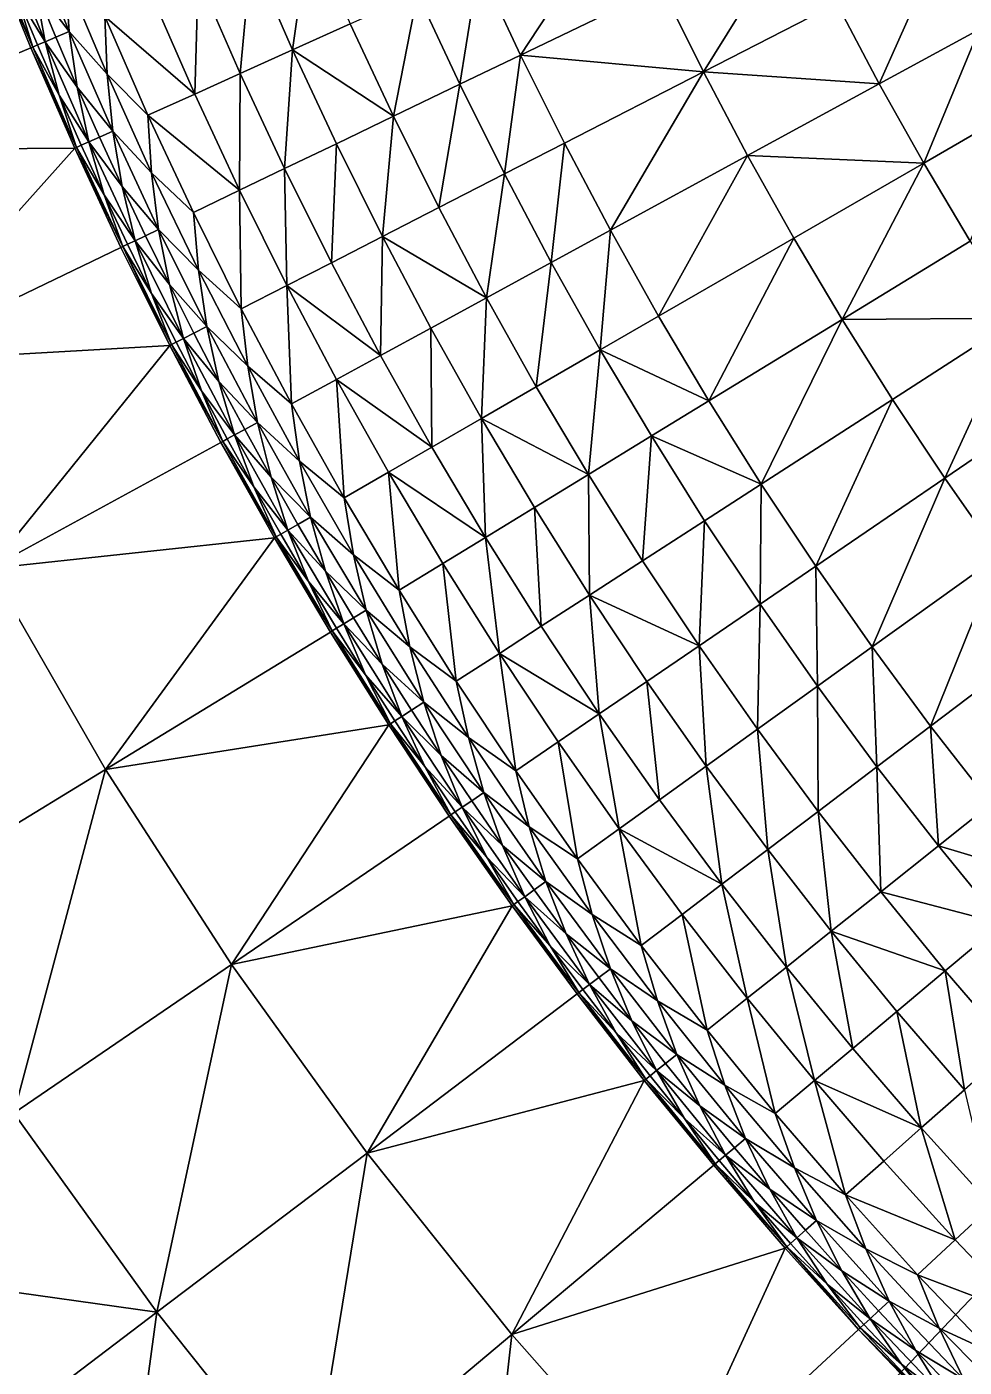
# Model space of a CAD drawing. Header units: millimetres. Extents: x -3250 to 6200, y -3250 to 3250.
# Drawn here: x -2306 to -1773, y -1722 to -959 of the extents above; entities that cross this region are included whole.
import ezdxf

# ---------------------------------------------------------------- set-up
doc = ezdxf.new("R2010")
doc.units = ezdxf.units.MM
doc.header["$MEASUREMENT"] = 0
doc.layers.add('MESH_3D', color=2, linetype='CONTINUOUS')

msp = doc.modelspace()

# ---------------------------------------------------------------- linework, layer by layer
at = {"layer": 'MESH_3D'}
for points in [[(2150.48, 2436.79, 32500), (-3128.53, 880.23, 32500), (-2326.57, -2269.27, 32500)], [(2150.48, 2436.79, 32500), (-2326.57, -2269.27, 32500), (3105.61, 957.95, 32500)], [(3105.61, 957.95, 32500), (-2326.57, -2269.27, 32500), (-1962.36, -2590.68, 32500)], [(3105.61, 957.95, 32500), (-1962.36, -2590.68, 32500), (-1625, -2814.58, 32500)], [(-1763.97, -960.61, -744.25), (-1787.37, -916.33, -744.25), (-1717.79, -880.66, -794.3)], [(-2025.04, -975.21, -547.31), (-2048.72, -924.42, -547.31), (-1967.64, -887.83, -630.5)], [(-2025.04, -975.21, -547.31), (-1967.64, -887.83, -630.5), (-1944.9, -936.61, -630.5)], [(-1920.94, -984.81, -630.5), (-1944.9, -936.61, -630.5), (-1868.05, -899.6, -698.41)], [(-1920.94, -984.81, -630.5), (-1868.05, -899.6, -698.41), (-1845.04, -945.9, -698.41)], [(-2284.19, -929.5, -205.25), (-2281.81, -961.87, -171.85), (-2305.09, -904.68, -171.85)], [(-2301.31, -936.47, -138.74), (-2305.09, -904.68, -171.85), (-2281.81, -961.87, -171.85)], [(-2154.73, -972.25, -406.77), (-2178.3, -918.23, -406.77), (-2145.14, -904.25, -455.71)], [(-2154.73, -972.25, -406.77), (-2145.14, -904.25, -455.71), (-2121.93, -957.45, -455.71)], [(-2441.91, -1029.35, 24200), (-2327.18, -913.35, 24000), (-2303.69, -971.09, 24000)], [(-2302.6, -970.63, -38.42), (-2327.18, -913.35), (-2326.09, -912.92, -38.42)], [(-2302.6, -970.63, -38.42), (-2303.69, -971.09), (-2327.18, -913.35)], [(-2303.69, -971.09, 24000), (-2327.18, -913.35), (-2303.69, -971.09)], [(-2303.69, -971.09, 24000), (-2327.18, -913.35, 24000), (-2327.18, -913.35)], [(-2311.78, -940.73, -71.93), (-2302.6, -970.63, -38.42), (-2326.09, -912.92, -38.42)], [(-2301.31, -936.47, -138.74), (-2295.51, -967.64, -105.25), (-2318.92, -910.11, -105.25)], [(-2311.78, -940.73, -71.93), (-2318.92, -910.11, -105.25), (-2295.51, -967.64, -105.25)], [(-2184.54, -985.7, -355.73), (-2208.44, -930.93, -355.73), (-2178.3, -918.23, -406.77)], [(-2184.54, -985.7, -355.73), (-2178.3, -918.23, -406.77), (-2154.73, -972.25, -406.77)], [(-1820.88, -991.6, -698.41), (-1845.04, -945.9, -698.41), (-1787.37, -916.33, -744.25)], [(-1820.88, -991.6, -698.41), (-1787.37, -916.33, -744.25), (-1763.97, -960.61, -744.25)], [(-2260.3, -986.16, -205.25), (-2284.19, -929.5, -205.25), (-2261.51, -953.31, -238.11)], [(-2260.3, -986.16, -205.25), (-2281.81, -961.87, -171.85), (-2284.19, -929.5, -205.25)], [(-2059.56, -991.83, -506.08), (-2083.65, -940.18, -506.08), (-2048.72, -924.42, -547.31)], [(-2059.56, -991.83, -506.08), (-2048.72, -924.42, -547.31), (-2025.04, -975.21, -547.31)], [(-2289.46, -965.09, -138.74), (-2301.31, -936.47, -138.74), (-2281.81, -961.87, -171.85)], [(-2289.46, -965.09, -138.74), (-2295.51, -967.64, -105.25), (-2301.31, -936.47, -138.74)], [(-2210.43, -997.38, -303.82), (-2234.61, -941.97, -303.82), (-2208.44, -930.93, -355.73)], [(-2210.43, -997.38, -303.82), (-2208.44, -930.93, -355.73), (-2184.54, -985.7, -355.73)], [(-2025.04, -975.21, -547.31), (-1944.9, -936.61, -630.5), (-1920.94, -984.81, -630.5)], [(-2299.87, -969.48, -71.93), (-2302.6, -970.63, -38.42), (-2311.78, -940.73, -71.93)], [(-2299.87, -969.48, -71.93), (-2311.78, -940.73, -71.93), (-2295.51, -967.64, -105.25)], [(-2261.51, -953.31, -238.11), (-2234.61, -941.97, -303.82), (-2210.43, -997.38, -303.82)], [(-2097.4, -1010.06, -455.71), (-2121.93, -957.45, -455.71), (-2083.65, -940.18, -506.08)], [(-2097.4, -1010.06, -455.71), (-2083.65, -940.18, -506.08), (-2059.56, -991.83, -506.08)], [(-2237.04, -1009.39, -238.11), (-2261.51, -953.31, -238.11), (-2210.43, -997.38, -303.82)], [(-2260.3, -986.16, -205.25), (-2261.51, -953.31, -238.11), (-2237.04, -1009.39, -238.11)], [(-1920.94, -984.81, -630.5), (-1845.04, -945.9, -698.41), (-1820.88, -991.6, -698.41)], [(-2154.73, -972.25, -406.77), (-2121.93, -957.45, -455.71), (-2097.4, -1010.06, -455.71)], [(-1795.6, -1036.69, -698.41), (-1820.88, -991.6, -698.41), (-1763.97, -960.61, -744.25)], [(-1795.6, -1036.69, -698.41), (-1763.97, -960.61, -744.25), (-1739.47, -1004.29, -744.25)], [(-2287.61, -998.07, -71.93), (-2299.87, -969.48, -71.93), (-2295.51, -967.64, -105.25)], [(-2277.25, -993.55, -138.74), (-2295.51, -967.64, -105.25), (-2289.46, -965.09, -138.74)], [(-2277.25, -993.55, -138.74), (-2270.67, -1024.57, -105.25), (-2295.51, -967.64, -105.25)], [(-2287.61, -998.07, -71.93), (-2295.51, -967.64, -105.25), (-2270.67, -1024.57, -105.25)], [(-2277.25, -993.55, -138.74), (-2289.46, -965.09, -138.74), (-2281.81, -961.87, -171.85)], [(-2260.3, -986.16, -205.25), (-2257.13, -1018.45, -171.85), (-2281.81, -961.87, -171.85)], [(-2277.25, -993.55, -138.74), (-2281.81, -961.87, -171.85), (-2257.13, -1018.45, -171.85)], [(-2441.91, -1029.35, 24200), (-2303.69, -971.09, 24000), (-2278.76, -1028.22, 24000)], [(-2277.69, -1027.73, -38.42), (-2303.69, -971.09), (-2302.6, -970.63, -38.42)], [(-2277.69, -1027.73, -38.42), (-2278.76, -1028.22), (-2303.69, -971.09)], [(-2303.69, -971.09, 24000), (-2303.69, -971.09), (-2278.76, -1028.22)], [(-2278.76, -1028.22, 24000), (-2303.69, -971.09, 24000), (-2278.76, -1028.22)], [(-2287.61, -998.07, -71.93), (-2302.6, -970.63, -38.42), (-2299.87, -969.48, -71.93)], [(-2287.61, -998.07, -71.93), (-2277.69, -1027.73, -38.42), (-2302.6, -970.63, -38.42)], [(-2159.29, -1039.86, -355.73), (-2184.54, -985.7, -355.73), (-2154.73, -972.25, -406.77)], [(-2159.29, -1039.86, -355.73), (-2154.73, -972.25, -406.77), (-2129.82, -1025.67, -406.77)], [(-2129.82, -1025.67, -406.77), (-2154.73, -972.25, -406.77), (-2097.4, -1010.06, -455.71)], [(-2034.2, -1042.87, -506.08), (-2059.56, -991.83, -506.08), (-2025.04, -975.21, -547.31)], [(-2034.2, -1042.87, -506.08), (-2025.04, -975.21, -547.31), (-2000.1, -1025.39, -547.31)], [(-2000.1, -1025.39, -547.31), (-2025.04, -975.21, -547.31), (-1920.94, -984.81, -630.5)], [(-2235.02, -1042.2, -205.25), (-2257.13, -1018.45, -171.85), (-2260.3, -986.16, -205.25)], [(-2235.02, -1042.2, -205.25), (-2260.3, -986.16, -205.25), (-2237.04, -1009.39, -238.11)], [(-2184.88, -1052.18, -303.82), (-2210.43, -997.38, -303.82), (-2184.54, -985.7, -355.73)], [(-2184.88, -1052.18, -303.82), (-2184.54, -985.7, -355.73), (-2159.29, -1039.86, -355.73)], [(-1973.91, -1074.94, -547.31), (-2000.1, -1025.39, -547.31), (-1920.94, -984.81, -630.5)], [(-1973.91, -1074.94, -547.31), (-1920.94, -984.81, -630.5), (-1895.79, -1032.39, -630.5)], [(-1895.79, -1032.39, -630.5), (-1920.94, -984.81, -630.5), (-1820.88, -991.6, -698.41)], [(-1895.79, -1032.39, -630.5), (-1820.88, -991.6, -698.41), (-1795.6, -1036.69, -698.41)], [(-2274.99, -1026.51, -71.93), (-2277.69, -1027.73, -38.42), (-2287.61, -998.07, -71.93)], [(-2274.99, -1026.51, -71.93), (-2287.61, -998.07, -71.93), (-2270.67, -1024.57, -105.25)], [(-2264.68, -1021.86, -138.74), (-2277.25, -993.55, -138.74), (-2257.13, -1018.45, -171.85)], [(-2264.68, -1021.86, -138.74), (-2270.67, -1024.57, -105.25), (-2277.25, -993.55, -138.74)], [(-2237.04, -1009.39, -238.11), (-2210.43, -997.38, -303.82), (-2184.88, -1052.18, -303.82)], [(-2071.57, -1062.03, -455.71), (-2097.4, -1010.06, -455.71), (-2059.56, -991.83, -506.08)], [(-2071.57, -1062.03, -455.71), (-2059.56, -991.83, -506.08), (-2034.2, -1042.87, -506.08)], [(-1769.19, -1081.13, -698.41), (-1795.6, -1036.69, -698.41), (-1739.47, -1004.29, -744.25)], [(-2211.18, -1064.85, -238.11), (-2237.04, -1009.39, -238.11), (-2184.88, -1052.18, -303.82)], [(-2235.02, -1042.2, -205.25), (-2237.04, -1009.39, -238.11), (-2211.18, -1064.85, -238.11)], [(-2103.59, -1078.45, -406.77), (-2129.82, -1025.67, -406.77), (-2097.4, -1010.06, -455.71)], [(-2103.59, -1078.45, -406.77), (-2097.4, -1010.06, -455.71), (-2071.57, -1062.03, -455.71)], [(-2251.77, -1050.02, -138.74), (-2270.67, -1024.57, -105.25), (-2264.68, -1021.86, -138.74)], [(-2251.77, -1050.02, -138.74), (-2264.68, -1021.86, -138.74), (-2257.13, -1018.45, -171.85)], [(-2235.02, -1042.2, -205.25), (-2231.03, -1074.41, -171.85), (-2257.13, -1018.45, -171.85)], [(-2251.77, -1050.02, -138.74), (-2257.13, -1018.45, -171.85), (-2231.03, -1074.41, -171.85)], [(-2387.57, -1149.79, 24200), (-2441.91, -1029.35, 24200), (-2278.76, -1028.22, 24000)], [(-2387.57, -1149.79, 24200), (-2278.76, -1028.22, 24000), (-2252.42, -1084.71, 24000)], [(-2251.36, -1084.2, -38.42), (-2278.76, -1028.22), (-2277.69, -1027.73, -38.42)], [(-2251.36, -1084.2, -38.42), (-2252.42, -1084.71), (-2278.76, -1028.22)], [(-2252.42, -1084.71, 24000), (-2278.76, -1028.22, 24000), (-2278.76, -1028.22)], [(-2252.42, -1084.71, 24000), (-2278.76, -1028.22), (-2252.42, -1084.71)], [(-2262.01, -1054.79, -71.93), (-2277.69, -1027.73, -38.42), (-2274.99, -1026.51, -71.93)], [(-2262.01, -1054.79, -71.93), (-2251.36, -1084.2, -38.42), (-2277.69, -1027.73, -38.42)], [(-2262.01, -1054.79, -71.93), (-2274.99, -1026.51, -71.93), (-2270.67, -1024.57, -105.25)], [(-2251.77, -1050.02, -138.74), (-2244.42, -1080.86, -105.25), (-2270.67, -1024.57, -105.25)], [(-2262.01, -1054.79, -71.93), (-2270.67, -1024.57, -105.25), (-2244.42, -1080.86, -105.25)], [(-2132.69, -1093.37, -355.73), (-2159.29, -1039.86, -355.73), (-2129.82, -1025.67, -406.77)], [(-2132.69, -1093.37, -355.73), (-2129.82, -1025.67, -406.77), (-2103.59, -1078.45, -406.77)], [(-2007.56, -1093.26, -506.08), (-2034.2, -1042.87, -506.08), (-2000.1, -1025.39, -547.31)], [(-2007.56, -1093.26, -506.08), (-2000.1, -1025.39, -547.31), (-1973.91, -1074.94, -547.31)], [(-1946.5, -1123.81, -547.31), (-1973.91, -1074.94, -547.31), (-1895.79, -1032.39, -630.5)], [(-1946.5, -1123.81, -547.31), (-1895.79, -1032.39, -630.5), (-1869.46, -1079.34, -630.5)], [(-1869.46, -1079.34, -630.5), (-1895.79, -1032.39, -630.5), (-1795.6, -1036.69, -698.41)], [(-1841.97, -1125.61, -630.5), (-1869.46, -1079.34, -630.5), (-1795.6, -1036.69, -698.41)], [(-1841.97, -1125.61, -630.5), (-1795.6, -1036.69, -698.41), (-1769.19, -1081.13, -698.41)], [(-2208.34, -1097.6, -205.25), (-2231.03, -1074.41, -171.85), (-2235.02, -1042.2, -205.25)], [(-2208.34, -1097.6, -205.25), (-2235.02, -1042.2, -205.25), (-2211.18, -1064.85, -238.11)], [(-2157.97, -1106.32, -303.82), (-2184.88, -1052.18, -303.82), (-2159.29, -1039.86, -355.73)], [(-2157.97, -1106.32, -303.82), (-2159.29, -1039.86, -355.73), (-2132.69, -1093.37, -355.73)], [(-2044.45, -1113.35, -455.71), (-2071.57, -1062.03, -455.71), (-2034.2, -1042.87, -506.08)], [(-2044.45, -1113.35, -455.71), (-2034.2, -1042.87, -506.08), (-2007.56, -1093.26, -506.08)], [(-2238.5, -1078.01, -138.74), (-2251.77, -1050.02, -138.74), (-2231.03, -1074.41, -171.85)], [(-2238.5, -1078.01, -138.74), (-2244.42, -1080.86, -105.25), (-2251.77, -1050.02, -138.74)], [(-2183.95, -1119.64, -238.11), (-2211.18, -1064.85, -238.11), (-2184.88, -1052.18, -303.82)], [(-2183.95, -1119.64, -238.11), (-2184.88, -1052.18, -303.82), (-2157.97, -1106.32, -303.82)], [(-2248.69, -1082.91, -71.93), (-2262.01, -1054.79, -71.93), (-2244.42, -1080.86, -105.25)], [(-2248.69, -1082.91, -71.93), (-2251.36, -1084.2, -38.42), (-2262.01, -1054.79, -71.93)], [(-2208.34, -1097.6, -205.25), (-2211.18, -1064.85, -238.11), (-2183.95, -1119.64, -238.11)], [(-2103.59, -1078.45, -406.77), (-2071.57, -1062.03, -455.71), (-2044.45, -1113.35, -455.71)], [(-2224.89, -1105.83, -138.74), (-2238.5, -1078.01, -138.74), (-2231.03, -1074.41, -171.85)], [(-2208.34, -1097.6, -205.25), (-2203.55, -1129.7, -171.85), (-2231.03, -1074.41, -171.85)], [(-2224.89, -1105.83, -138.74), (-2231.03, -1074.41, -171.85), (-2203.55, -1129.7, -171.85)], [(-1979.68, -1142.97, -506.08), (-2007.56, -1093.26, -506.08), (-1973.91, -1074.94, -547.31)], [(-1979.68, -1142.97, -506.08), (-1973.91, -1074.94, -547.31), (-1946.5, -1123.81, -547.31)], [(-2235.01, -1110.86, -71.93), (-2251.36, -1084.2, -38.42), (-2248.69, -1082.91, -71.93)], [(-2235.01, -1110.86, -71.93), (-2248.69, -1082.91, -71.93), (-2244.42, -1080.86, -105.25)], [(-2224.89, -1105.83, -138.74), (-2244.42, -1080.86, -105.25), (-2238.5, -1078.01, -138.74)], [(-2224.89, -1105.83, -138.74), (-2216.78, -1136.48, -105.25), (-2244.42, -1080.86, -105.25)], [(-2235.01, -1110.86, -71.93), (-2244.42, -1080.86, -105.25), (-2216.78, -1136.48, -105.25)], [(-2104.77, -1146.2, -355.73), (-2132.69, -1093.37, -355.73), (-2103.59, -1078.45, -406.77)], [(-2104.77, -1146.2, -355.73), (-2103.59, -1078.45, -406.77), (-2076.05, -1130.56, -406.77)], [(-2076.05, -1130.56, -406.77), (-2103.59, -1078.45, -406.77), (-2044.45, -1113.35, -455.71)], [(-1917.88, -1171.99, -547.31), (-1946.5, -1123.81, -547.31), (-1869.46, -1079.34, -630.5)], [(-1917.88, -1171.99, -547.31), (-1869.46, -1079.34, -630.5), (-1841.97, -1125.61, -630.5)], [(-1841.97, -1125.61, -630.5), (-1769.19, -1081.13, -698.41), (-1741.69, -1124.9, -698.41)], [(-2387.57, -1149.79, 24200), (-2252.42, -1084.71, 24000), (-2224.68, -1140.53, 24000)], [(-2251.36, -1084.2, -38.42), (-2224.68, -1140.53), (-2252.42, -1084.71)], [(-2224.68, -1140.53, 24000), (-2252.42, -1084.71, 24000), (-2252.42, -1084.71)], [(-2224.68, -1140.53, 24000), (-2252.42, -1084.71), (-2224.68, -1140.53)], [(-2223.63, -1139.99, -38.42), (-2224.68, -1140.53), (-2251.36, -1084.2, -38.42)], [(-2235.01, -1110.86, -71.93), (-2223.63, -1139.99, -38.42), (-2251.36, -1084.2, -38.42)], [(-2180.29, -1152.32, -205.25), (-2208.34, -1097.6, -205.25), (-2183.95, -1119.64, -238.11)], [(-2180.29, -1152.32, -205.25), (-2203.55, -1129.7, -171.85), (-2208.34, -1097.6, -205.25)], [(-2157.97, -1106.32, -303.82), (-2132.69, -1093.37, -355.73), (-2104.77, -1146.2, -355.73)], [(-2016.05, -1163.97, -455.71), (-2044.45, -1113.35, -455.71), (-2007.56, -1093.26, -506.08)], [(-2016.05, -1163.97, -455.71), (-2007.56, -1093.26, -506.08), (-1979.68, -1142.97, -506.08)], [(-2210.93, -1133.48, -138.74), (-2216.78, -1136.48, -105.25), (-2224.89, -1105.83, -138.74)], [(-2210.93, -1133.48, -138.74), (-2224.89, -1105.83, -138.74), (-2203.55, -1129.7, -171.85)], [(-2220.99, -1138.64, -71.93), (-2235.01, -1110.86, -71.93), (-2216.78, -1136.48, -105.25)], [(-2220.99, -1138.64, -71.93), (-2223.63, -1139.99, -38.42), (-2235.01, -1110.86, -71.93)], [(-2155.35, -1173.74, -238.11), (-2183.95, -1119.64, -238.11), (-2157.97, -1106.32, -303.82)], [(-2129.71, -1159.78, -303.82), (-2157.97, -1106.32, -303.82), (-2104.77, -1146.2, -355.73)], [(-2155.35, -1173.74, -238.11), (-2157.97, -1106.32, -303.82), (-2129.71, -1159.78, -303.82)], [(-2047.22, -1181.96, -406.77), (-2076.05, -1130.56, -406.77), (-2044.45, -1113.35, -455.71)], [(-2047.22, -1181.96, -406.77), (-2044.45, -1113.35, -455.71), (-2016.05, -1163.97, -455.71)], [(-2180.29, -1152.32, -205.25), (-2183.95, -1119.64, -238.11), (-2155.35, -1173.74, -238.11)], [(-1979.68, -1142.97, -506.08), (-1946.5, -1123.81, -547.31), (-1917.88, -1171.99, -547.31)], [(-1888.06, -1219.44, -547.31), (-1917.88, -1171.99, -547.31), (-1841.97, -1125.61, -630.5)], [(-1888.06, -1219.44, -547.31), (-1841.97, -1125.61, -630.5), (-1813.34, -1171.18, -630.5)], [(-1813.34, -1171.18, -630.5), (-1841.97, -1125.61, -630.5), (-1741.69, -1124.9, -698.41)], [(-1783.58, -1216.02, -630.5), (-1813.34, -1171.18, -630.5), (-1741.69, -1124.9, -698.41)], [(-1783.58, -1216.02, -630.5), (-1741.69, -1124.9, -698.41), (-1713.1, -1167.97, -698.41)], [(-2206.63, -1166.24, -71.93), (-2220.99, -1138.64, -71.93), (-2216.78, -1136.48, -105.25)], [(-2196.63, -1160.95, -138.74), (-2216.78, -1136.48, -105.25), (-2210.93, -1133.48, -138.74)], [(-2196.63, -1160.95, -138.74), (-2187.76, -1191.39, -105.25), (-2216.78, -1136.48, -105.25)], [(-2206.63, -1166.24, -71.93), (-2216.78, -1136.48, -105.25), (-2187.76, -1191.39, -105.25)], [(-2196.63, -1160.95, -138.74), (-2210.93, -1133.48, -138.74), (-2203.55, -1129.7, -171.85)], [(-2180.29, -1152.32, -205.25), (-2174.71, -1184.28, -171.85), (-2203.55, -1129.7, -171.85)], [(-2196.63, -1160.95, -138.74), (-2203.55, -1129.7, -171.85), (-2174.71, -1184.28, -171.85)], [(-2075.54, -1198.31, -355.73), (-2104.77, -1146.2, -355.73), (-2076.05, -1130.56, -406.77)], [(-2075.54, -1198.31, -355.73), (-2076.05, -1130.56, -406.77), (-2047.22, -1181.96, -406.77)], [(-2327.29, -1267.37, 24200), (-2387.57, -1149.79, 24200), (-2224.68, -1140.53, 24000)], [(-2327.29, -1267.37, 24200), (-2224.68, -1140.53, 24000), (-2195.55, -1195.63, 24000)], [(-2194.52, -1195.07, -38.42), (-2224.68, -1140.53), (-2223.63, -1139.99, -38.42)], [(-2194.52, -1195.07, -38.42), (-2195.55, -1195.63), (-2224.68, -1140.53)], [(-2195.55, -1195.63, 24000), (-2224.68, -1140.53, 24000), (-2224.68, -1140.53)], [(-2195.55, -1195.63, 24000), (-2224.68, -1140.53), (-2195.55, -1195.63)], [(-2206.63, -1166.24, -71.93), (-2223.63, -1139.99, -38.42), (-2220.99, -1138.64, -71.93)], [(-2206.63, -1166.24, -71.93), (-2194.52, -1195.07, -38.42), (-2223.63, -1139.99, -38.42)], [(-1986.41, -1213.87, -455.71), (-2016.05, -1163.97, -455.71), (-1979.68, -1142.97, -506.08)], [(-1986.41, -1213.87, -455.71), (-1979.68, -1142.97, -506.08), (-1950.57, -1191.97, -506.08)], [(-1950.57, -1191.97, -506.08), (-1979.68, -1142.97, -506.08), (-1917.88, -1171.99, -547.31)], [(-2129.71, -1159.78, -303.82), (-2104.77, -1146.2, -355.73), (-2075.54, -1198.31, -355.73)], [(-2150.88, -1206.31, -205.25), (-2180.29, -1152.32, -205.25), (-2155.35, -1173.74, -238.11)], [(-2150.88, -1206.31, -205.25), (-2174.71, -1184.28, -171.85), (-2180.29, -1152.32, -205.25)], [(-2191.92, -1193.65, -71.93), (-2206.63, -1166.24, -71.93), (-2187.76, -1191.39, -105.25)], [(-2191.92, -1193.65, -71.93), (-2194.52, -1195.07, -38.42), (-2206.63, -1166.24, -71.93)], [(-2181.99, -1188.25, -138.74), (-2187.76, -1191.39, -105.25), (-2196.63, -1160.95, -138.74)], [(-2181.99, -1188.25, -138.74), (-2196.63, -1160.95, -138.74), (-2174.71, -1184.28, -171.85)], [(-2125.42, -1227.11, -238.11), (-2155.35, -1173.74, -238.11), (-2129.71, -1159.78, -303.82)], [(-2100.14, -1212.52, -303.82), (-2129.71, -1159.78, -303.82), (-2075.54, -1198.31, -355.73)], [(-2125.42, -1227.11, -238.11), (-2129.71, -1159.78, -303.82), (-2100.14, -1212.52, -303.82)], [(-2047.22, -1181.96, -406.77), (-2016.05, -1163.97, -455.71), (-1986.41, -1213.87, -455.71)], [(-2150.88, -1206.31, -205.25), (-2155.35, -1173.74, -238.11), (-2125.42, -1227.11, -238.11)], [(-1950.57, -1191.97, -506.08), (-1917.88, -1171.99, -547.31), (-1888.06, -1219.44, -547.31)], [(-1857.07, -1266.13, -547.31), (-1888.06, -1219.44, -547.31), (-1813.34, -1171.18, -630.5)], [(-1857.07, -1266.13, -547.31), (-1813.34, -1171.18, -630.5), (-1783.58, -1216.02, -630.5)], [(-1752.71, -1260.11, -630.5), (-1783.58, -1216.02, -630.5), (-1713.1, -1167.97, -698.41)], [(-2045.02, -1249.69, -355.73), (-2075.54, -1198.31, -355.73), (-2047.22, -1181.96, -406.77)], [(-2017.12, -1232.63, -406.77), (-2047.22, -1181.96, -406.77), (-1986.41, -1213.87, -455.71)], [(-2045.02, -1249.69, -355.73), (-2047.22, -1181.96, -406.77), (-2017.12, -1232.63, -406.77)], [(-2167, -1215.36, -138.74), (-2187.76, -1191.39, -105.25), (-2181.99, -1188.25, -138.74)], [(-2167, -1215.36, -138.74), (-2181.99, -1188.25, -138.74), (-2174.71, -1184.28, -171.85)], [(-2150.88, -1206.31, -205.25), (-2144.5, -1238.13, -171.85), (-2174.71, -1184.28, -171.85)], [(-2167, -1215.36, -138.74), (-2174.71, -1184.28, -171.85), (-2144.5, -1238.13, -171.85)], [(-2327.29, -1267.37, 24200), (-2195.55, -1195.63, 24000), (-2165.06, -1250, 24000)], [(-2164.04, -1249.41, -38.42), (-2195.55, -1195.63), (-2194.52, -1195.07, -38.42)], [(-2164.04, -1249.41, -38.42), (-2165.06, -1250), (-2195.55, -1195.63)], [(-2195.55, -1195.63, 24000), (-2195.55, -1195.63), (-2165.06, -1250)], [(-2165.06, -1250, 24000), (-2195.55, -1195.63, 24000), (-2165.06, -1250)], [(-2176.86, -1220.89, -71.93), (-2194.52, -1195.07, -38.42), (-2191.92, -1193.65, -71.93)], [(-2176.86, -1220.89, -71.93), (-2164.04, -1249.41, -38.42), (-2194.52, -1195.07, -38.42)], [(-2176.86, -1220.89, -71.93), (-2191.92, -1193.65, -71.93), (-2187.76, -1191.39, -105.25)], [(-2167, -1215.36, -138.74), (-2157.38, -1245.56, -105.25), (-2187.76, -1191.39, -105.25)], [(-2176.86, -1220.89, -71.93), (-2187.76, -1191.39, -105.25), (-2157.38, -1245.56, -105.25)], [(-1955.53, -1263.01, -455.71), (-1986.41, -1213.87, -455.71), (-1950.57, -1191.97, -506.08)], [(-1955.53, -1263.01, -455.71), (-1950.57, -1191.97, -506.08), (-1920.25, -1240.23, -506.08)], [(-1920.25, -1240.23, -506.08), (-1950.57, -1191.97, -506.08), (-1888.06, -1219.44, -547.31)], [(-2100.14, -1212.52, -303.82), (-2075.54, -1198.31, -355.73), (-2045.02, -1249.69, -355.73)], [(-2120.14, -1259.56, -205.25), (-2144.5, -1238.13, -171.85), (-2150.88, -1206.31, -205.25)], [(-2120.14, -1259.56, -205.25), (-2150.88, -1206.31, -205.25), (-2125.42, -1227.11, -238.11)], [(-2094.17, -1279.72, -238.11), (-2125.42, -1227.11, -238.11), (-2100.14, -1212.52, -303.82)], [(-2069.26, -1264.5, -303.82), (-2100.14, -1212.52, -303.82), (-2045.02, -1249.69, -355.73)], [(-2094.17, -1279.72, -238.11), (-2100.14, -1212.52, -303.82), (-2069.26, -1264.5, -303.82)], [(-2151.69, -1242.28, -138.74), (-2167, -1215.36, -138.74), (-2144.5, -1238.13, -171.85)], [(-2151.69, -1242.28, -138.74), (-2157.38, -1245.56, -105.25), (-2167, -1215.36, -138.74)], [(-1985.76, -1282.54, -406.77), (-2017.12, -1232.63, -406.77), (-1986.41, -1213.87, -455.71)], [(-1985.76, -1282.54, -406.77), (-1986.41, -1213.87, -455.71), (-1955.53, -1263.01, -455.71)], [(-1888.73, -1287.72, -506.08), (-1920.25, -1240.23, -506.08), (-1888.06, -1219.44, -547.31)], [(-1888.73, -1287.72, -506.08), (-1888.06, -1219.44, -547.31), (-1857.07, -1266.13, -547.31)], [(-1824.93, -1312.04, -547.31), (-1857.07, -1266.13, -547.31), (-1783.58, -1216.02, -630.5)], [(-1824.93, -1312.04, -547.31), (-1783.58, -1216.02, -630.5), (-1752.71, -1260.11, -630.5)], [(-2161.48, -1247.93, -71.93), (-2164.04, -1249.41, -38.42), (-2176.86, -1220.89, -71.93)], [(-2161.48, -1247.93, -71.93), (-2176.86, -1220.89, -71.93), (-2157.38, -1245.56, -105.25)], [(-2120.14, -1259.56, -205.25), (-2125.42, -1227.11, -238.11), (-2094.17, -1279.72, -238.11)], [(-2013.23, -1300.28, -355.73), (-2045.02, -1249.69, -355.73), (-2017.12, -1232.63, -406.77)], [(-2013.23, -1300.28, -355.73), (-2017.12, -1232.63, -406.77), (-1985.76, -1282.54, -406.77)], [(-2136.03, -1269, -138.74), (-2157.38, -1245.56, -105.25), (-2151.69, -1242.28, -138.74)], [(-2136.03, -1269, -138.74), (-2151.69, -1242.28, -138.74), (-2144.5, -1238.13, -171.85)], [(-2120.14, -1259.56, -205.25), (-2112.97, -1291.21, -171.85), (-2144.5, -1238.13, -171.85)], [(-2136.03, -1269, -138.74), (-2144.5, -1238.13, -171.85), (-2112.97, -1291.21, -171.85)], [(-1923.43, -1311.37, -455.71), (-1955.53, -1263.01, -455.71), (-1920.25, -1240.23, -506.08)], [(-1923.43, -1311.37, -455.71), (-1920.25, -1240.23, -506.08), (-1888.73, -1287.72, -506.08)], [(-2261.22, -1381.8, 24200), (-2327.29, -1267.37, 24200), (-2165.06, -1250, 24000)], [(-2261.22, -1381.8, 24200), (-2165.06, -1250, 24000), (-2133.23, -1303.59, 24000)], [(-2132.22, -1302.97, -38.42), (-2165.06, -1250), (-2164.04, -1249.41, -38.42)], [(-2132.22, -1302.97, -38.42), (-2133.23, -1303.59), (-2165.06, -1250)], [(-2133.23, -1303.59, 24000), (-2165.06, -1250, 24000), (-2165.06, -1250)], [(-2133.23, -1303.59, 24000), (-2165.06, -1250), (-2133.23, -1303.59)], [(-2145.75, -1274.78, -71.93), (-2164.04, -1249.41, -38.42), (-2161.48, -1247.93, -71.93)], [(-2145.75, -1274.78, -71.93), (-2132.22, -1302.97, -38.42), (-2164.04, -1249.41, -38.42)], [(-2145.75, -1274.78, -71.93), (-2161.48, -1247.93, -71.93), (-2157.38, -1245.56, -105.25)], [(-2136.03, -1269, -138.74), (-2125.65, -1298.96, -105.25), (-2157.38, -1245.56, -105.25)], [(-2145.75, -1274.78, -71.93), (-2157.38, -1245.56, -105.25), (-2125.65, -1298.96, -105.25)], [(-2037.09, -1315.69, -303.82), (-2069.26, -1264.5, -303.82), (-2045.02, -1249.69, -355.73)], [(-2037.09, -1315.69, -303.82), (-2045.02, -1249.69, -355.73), (-2013.23, -1300.28, -355.73)], [(-2088.08, -1312.03, -205.25), (-2112.97, -1291.21, -171.85), (-2120.14, -1259.56, -205.25)], [(-2088.08, -1312.03, -205.25), (-2120.14, -1259.56, -205.25), (-2094.17, -1279.72, -238.11)], [(-2061.61, -1331.53, -238.11), (-2094.17, -1279.72, -238.11), (-2069.26, -1264.5, -303.82)], [(-2061.61, -1331.53, -238.11), (-2069.26, -1264.5, -303.82), (-2037.09, -1315.69, -303.82)], [(-1985.76, -1282.54, -406.77), (-1955.53, -1263.01, -455.71), (-1923.43, -1311.37, -455.71)], [(-1856.04, -1334.4, -506.08), (-1888.73, -1287.72, -506.08), (-1857.07, -1266.13, -547.31)], [(-1856.04, -1334.4, -506.08), (-1857.07, -1266.13, -547.31), (-1824.93, -1312.04, -547.31)], [(-1791.65, -1357.13, -547.31), (-1824.93, -1312.04, -547.31), (-1752.71, -1260.11, -630.5)], [(-1791.65, -1357.13, -547.31), (-1752.71, -1260.11, -630.5), (-1720.75, -1303.42, -630.5)], [(-2389.21, -1460.02, 24400), (-2327.29, -1267.37, 24200), (-2261.22, -1381.8, 24200)], [(-2120.05, -1295.53, -138.74), (-2125.65, -1298.96, -105.25), (-2136.03, -1269, -138.74)], [(-2120.05, -1295.53, -138.74), (-2136.03, -1269, -138.74), (-2112.97, -1291.21, -171.85)], [(-2129.69, -1301.43, -71.93), (-2132.22, -1302.97, -38.42), (-2145.75, -1274.78, -71.93)], [(-2129.69, -1301.43, -71.93), (-2145.75, -1274.78, -71.93), (-2125.65, -1298.96, -105.25)], [(-2088.08, -1312.03, -205.25), (-2094.17, -1279.72, -238.11), (-2061.61, -1331.53, -238.11)], [(-1980.19, -1350.07, -355.73), (-2013.23, -1300.28, -355.73), (-1985.76, -1282.54, -406.77)], [(-1953.17, -1331.65, -406.77), (-1985.76, -1282.54, -406.77), (-1923.43, -1311.37, -455.71)], [(-1980.19, -1350.07, -355.73), (-1985.76, -1282.54, -406.77), (-1953.17, -1331.65, -406.77)], [(-1890.14, -1358.92, -455.71), (-1923.43, -1311.37, -455.71), (-1888.73, -1287.72, -506.08)], [(-1890.14, -1358.92, -455.71), (-1888.73, -1287.72, -506.08), (-1856.04, -1334.4, -506.08)], [(-2103.73, -1321.86, -138.74), (-2125.65, -1298.96, -105.25), (-2120.05, -1295.53, -138.74)], [(-2103.73, -1321.86, -138.74), (-2120.05, -1295.53, -138.74), (-2112.97, -1291.21, -171.85)], [(-2088.08, -1312.03, -205.25), (-2080.12, -1343.49, -171.85), (-2112.97, -1291.21, -171.85)], [(-2103.73, -1321.86, -138.74), (-2112.97, -1291.21, -171.85), (-2080.12, -1343.49, -171.85)], [(-2261.22, -1381.8, 24200), (-2133.23, -1303.59, 24000), (-2100.06, -1356.37, 24000)], [(-2099.07, -1355.73, -38.42), (-2133.23, -1303.59), (-2132.22, -1302.97, -38.42)], [(-2099.07, -1355.73, -38.42), (-2100.06, -1356.37), (-2133.23, -1303.59)], [(-2100.06, -1356.37, 24000), (-2133.23, -1303.59, 24000), (-2133.23, -1303.59)], [(-2100.06, -1356.37, 24000), (-2133.23, -1303.59), (-2100.06, -1356.37)], [(-2113.3, -1327.88, -71.93), (-2132.22, -1302.97, -38.42), (-2129.69, -1301.43, -71.93)], [(-2113.3, -1327.88, -71.93), (-2099.07, -1355.73, -38.42), (-2132.22, -1302.97, -38.42)], [(-2113.3, -1327.88, -71.93), (-2129.69, -1301.43, -71.93), (-2125.65, -1298.96, -105.25)], [(-2103.73, -1321.86, -138.74), (-2092.61, -1351.55, -105.25), (-2125.65, -1298.96, -105.25)], [(-2113.3, -1327.88, -71.93), (-2125.65, -1298.96, -105.25), (-2092.61, -1351.55, -105.25)], [(-2037.09, -1315.69, -303.82), (-2013.23, -1300.28, -355.73), (-1980.19, -1350.07, -355.73)], [(-1757.26, -1401.37, -547.31), (-1791.65, -1357.13, -547.31), (-1720.75, -1303.42, -630.5)], [(-2054.72, -1363.68, -205.25), (-2088.08, -1312.03, -205.25), (-2061.61, -1331.53, -238.11)], [(-2054.72, -1363.68, -205.25), (-2080.12, -1343.49, -171.85), (-2088.08, -1312.03, -205.25)], [(-1919.36, -1379.93, -406.77), (-1953.17, -1331.65, -406.77), (-1923.43, -1311.37, -455.71)], [(-1919.36, -1379.93, -406.77), (-1923.43, -1311.37, -455.71), (-1890.14, -1358.92, -455.71)], [(-1822.2, -1380.26, -506.08), (-1856.04, -1334.4, -506.08), (-1824.93, -1312.04, -547.31)], [(-1822.2, -1380.26, -506.08), (-1824.93, -1312.04, -547.31), (-1791.65, -1357.13, -547.31)], [(-2027.78, -1382.51, -238.11), (-2061.61, -1331.53, -238.11), (-2037.09, -1315.69, -303.82)], [(-2003.65, -1366.07, -303.82), (-2037.09, -1315.69, -303.82), (-1980.19, -1350.07, -355.73)], [(-2027.78, -1382.51, -238.11), (-2037.09, -1315.69, -303.82), (-2003.65, -1366.07, -303.82)], [(-2087.09, -1347.98, -138.74), (-2103.73, -1321.86, -138.74), (-2080.12, -1343.49, -171.85)], [(-2087.09, -1347.98, -138.74), (-2092.61, -1351.55, -105.25), (-2103.73, -1321.86, -138.74)], [(-2096.58, -1354.12, -71.93), (-2113.3, -1327.88, -71.93), (-2092.61, -1351.55, -105.25)], [(-2096.58, -1354.12, -71.93), (-2099.07, -1355.73, -38.42), (-2113.3, -1327.88, -71.93)], [(-2054.72, -1363.68, -205.25), (-2061.61, -1331.53, -238.11), (-2027.78, -1382.51, -238.11)], [(-1945.91, -1399.02, -355.73), (-1980.19, -1350.07, -355.73), (-1953.17, -1331.65, -406.77)], [(-1945.91, -1399.02, -355.73), (-1953.17, -1331.65, -406.77), (-1919.36, -1379.93, -406.77)], [(-1855.68, -1405.62, -455.71), (-1890.14, -1358.92, -455.71), (-1856.04, -1334.4, -506.08)], [(-1855.68, -1405.62, -455.71), (-1856.04, -1334.4, -506.08), (-1822.2, -1380.26, -506.08)], [(-2070.12, -1373.9, -138.74), (-2092.61, -1351.55, -105.25), (-2087.09, -1347.98, -138.74)], [(-2070.12, -1373.9, -138.74), (-2087.09, -1347.98, -138.74), (-2080.12, -1343.49, -171.85)], [(-2054.72, -1363.68, -205.25), (-2045.98, -1394.93, -171.85), (-2080.12, -1343.49, -171.85)], [(-2070.12, -1373.9, -138.74), (-2080.12, -1343.49, -171.85), (-2045.98, -1394.93, -171.85)], [(-1968.97, -1415.6, -303.82), (-2003.65, -1366.07, -303.82), (-1980.19, -1350.07, -355.73)], [(-1968.97, -1415.6, -303.82), (-1980.19, -1350.07, -355.73), (-1945.91, -1399.02, -355.73)], [(-2189.53, -1492.8, 24200), (-2261.22, -1381.8, 24200), (-2100.06, -1356.37, 24000)], [(-2189.53, -1492.8, 24200), (-2100.06, -1356.37, 24000), (-2065.6, -1408.3, 24000)], [(-2099.07, -1355.73, -38.42), (-2065.6, -1408.3), (-2100.06, -1356.37)], [(-2100.06, -1356.37, 24000), (-2100.06, -1356.37), (-2065.6, -1408.3)], [(-2065.6, -1408.3, 24000), (-2100.06, -1356.37, 24000), (-2065.6, -1408.3)], [(-2079.54, -1380.15, -71.93), (-2099.07, -1355.73, -38.42), (-2096.58, -1354.12, -71.93)], [(-2064.62, -1407.63, -38.42), (-2065.6, -1408.3), (-2099.07, -1355.73, -38.42)], [(-2079.54, -1380.15, -71.93), (-2064.62, -1407.63, -38.42), (-2099.07, -1355.73, -38.42)], [(-2079.54, -1380.15, -71.93), (-2096.58, -1354.12, -71.93), (-2092.61, -1351.55, -105.25)], [(-2070.12, -1373.9, -138.74), (-2058.26, -1403.3, -105.25), (-2092.61, -1351.55, -105.25)], [(-2079.54, -1380.15, -71.93), (-2092.61, -1351.55, -105.25), (-2058.26, -1403.3, -105.25)], [(-1787.22, -1425.26, -506.08), (-1822.2, -1380.26, -506.08), (-1791.65, -1357.13, -547.31)], [(-1787.22, -1425.26, -506.08), (-1791.65, -1357.13, -547.31), (-1757.26, -1401.37, -547.31)], [(-2020.08, -1414.48, -205.25), (-2054.72, -1363.68, -205.25), (-2027.78, -1382.51, -238.11)], [(-2020.08, -1414.48, -205.25), (-2045.98, -1394.93, -171.85), (-2054.72, -1363.68, -205.25)], [(-1884.36, -1427.35, -406.77), (-1919.36, -1379.93, -406.77), (-1890.14, -1358.92, -455.71)], [(-1884.36, -1427.35, -406.77), (-1890.14, -1358.92, -455.71), (-1855.68, -1405.62, -455.71)], [(-1992.68, -1432.64, -238.11), (-2027.78, -1382.51, -238.11), (-2003.65, -1366.07, -303.82)], [(-1992.68, -1432.64, -238.11), (-2003.65, -1366.07, -303.82), (-1968.97, -1415.6, -303.82)], [(-2062.17, -1405.97, -71.93), (-2079.54, -1380.15, -71.93), (-2058.26, -1403.3, -105.25)], [(-2062.17, -1405.97, -71.93), (-2064.62, -1407.63, -38.42), (-2079.54, -1380.15, -71.93)], [(-2052.83, -1399.6, -138.74), (-2070.12, -1373.9, -138.74), (-2045.98, -1394.93, -171.85)], [(-2052.83, -1399.6, -138.74), (-2058.26, -1403.3, -105.25), (-2070.12, -1373.9, -138.74)], [(-1910.43, -1447.1, -355.73), (-1945.91, -1399.02, -355.73), (-1919.36, -1379.93, -406.77)], [(-1910.43, -1447.1, -355.73), (-1919.36, -1379.93, -406.77), (-1884.36, -1427.35, -406.77)], [(-1820.06, -1451.45, -455.71), (-1855.68, -1405.62, -455.71), (-1822.2, -1380.26, -506.08)], [(-1820.06, -1451.45, -455.71), (-1822.2, -1380.26, -506.08), (-1787.22, -1425.26, -506.08)], [(-2313.47, -1577.3, 24400), (-2389.21, -1460.02, 24400), (-2261.22, -1381.8, 24200)], [(-2313.47, -1577.3, 24400), (-2261.22, -1381.8, 24200), (-2189.53, -1492.8, 24200)], [(-2020.08, -1414.48, -205.25), (-2027.78, -1382.51, -238.11), (-1992.68, -1432.64, -238.11)], [(-2035.23, -1425.08, -138.74), (-2052.83, -1399.6, -138.74), (-2045.98, -1394.93, -171.85)], [(-2020.08, -1414.48, -205.25), (-2010.57, -1445.5, -171.85), (-2045.98, -1394.93, -171.85)], [(-2035.23, -1425.08, -138.74), (-2045.98, -1394.93, -171.85), (-2010.57, -1445.5, -171.85)], [(-2044.49, -1431.56, -71.93), (-2062.17, -1405.97, -71.93), (-2058.26, -1403.3, -105.25)], [(-2035.23, -1425.08, -138.74), (-2058.26, -1403.3, -105.25), (-2052.83, -1399.6, -138.74)], [(-2035.23, -1425.08, -138.74), (-2022.64, -1454.18, -105.25), (-2058.26, -1403.3, -105.25)], [(-2044.49, -1431.56, -71.93), (-2058.26, -1403.3, -105.25), (-2022.64, -1454.18, -105.25)], [(-1968.97, -1415.6, -303.82), (-1945.91, -1399.02, -355.73), (-1910.43, -1447.1, -355.73)], [(-1787.22, -1425.26, -506.08), (-1757.26, -1401.37, -547.31), (-1721.78, -1444.74, -547.31)], [(-2189.53, -1492.8, 24200), (-2065.6, -1408.3, 24000), (-2029.85, -1459.36, 24000)], [(-2028.89, -1458.67, -38.42), (-2065.6, -1408.3), (-2064.62, -1407.63, -38.42)], [(-2028.89, -1458.67, -38.42), (-2029.85, -1459.36), (-2065.6, -1408.3)], [(-2065.6, -1408.3, 24000), (-2065.6, -1408.3), (-2029.85, -1459.36)], [(-2029.85, -1459.36, 24000), (-2065.6, -1408.3, 24000), (-2029.85, -1459.36)], [(-2044.49, -1431.56, -71.93), (-2064.62, -1407.63, -38.42), (-2062.17, -1405.97, -71.93)], [(-2044.49, -1431.56, -71.93), (-2028.89, -1458.67, -38.42), (-2064.62, -1407.63, -38.42)], [(-1848.19, -1473.88, -406.77), (-1884.36, -1427.35, -406.77), (-1855.68, -1405.62, -455.71)], [(-1848.19, -1473.88, -406.77), (-1855.68, -1405.62, -455.71), (-1820.06, -1451.45, -455.71)], [(-1984.19, -1464.4, -205.25), (-2020.08, -1414.48, -205.25), (-1992.68, -1432.64, -238.11)], [(-1984.19, -1464.4, -205.25), (-2010.57, -1445.5, -171.85), (-2020.08, -1414.48, -205.25)], [(-1956.34, -1481.87, -238.11), (-1992.68, -1432.64, -238.11), (-1968.97, -1415.6, -303.82)], [(-1933.07, -1464.24, -303.82), (-1968.97, -1415.6, -303.82), (-1910.43, -1447.1, -355.73)], [(-1956.34, -1481.87, -238.11), (-1968.97, -1415.6, -303.82), (-1933.07, -1464.24, -303.82)], [(-2017.3, -1450.34, -138.74), (-2022.64, -1454.18, -105.25), (-2035.23, -1425.08, -138.74)], [(-2017.3, -1450.34, -138.74), (-2035.23, -1425.08, -138.74), (-2010.57, -1445.5, -171.85)], [(-1820.06, -1451.45, -455.71), (-1787.22, -1425.26, -506.08), (-1751.13, -1469.38, -506.08)], [(-1751.13, -1469.38, -506.08), (-1787.22, -1425.26, -506.08), (-1721.78, -1444.74, -547.31)], [(-2026.48, -1456.94, -71.93), (-2028.89, -1458.67, -38.42), (-2044.49, -1431.56, -71.93)], [(-2026.48, -1456.94, -71.93), (-2044.49, -1431.56, -71.93), (-2022.64, -1454.18, -105.25)], [(-1984.19, -1464.4, -205.25), (-1992.68, -1432.64, -238.11), (-1956.34, -1481.87, -238.11)], [(-1873.76, -1494.27, -355.73), (-1910.43, -1447.1, -355.73), (-1884.36, -1427.35, -406.77)], [(-1873.76, -1494.27, -355.73), (-1884.36, -1427.35, -406.77), (-1848.19, -1473.88, -406.77)], [(-1999.07, -1475.38, -138.74), (-2017.3, -1450.34, -138.74), (-2010.57, -1445.5, -171.85)], [(-1984.19, -1464.4, -205.25), (-1973.91, -1495.18, -171.85), (-2010.57, -1445.5, -171.85)], [(-1999.07, -1475.38, -138.74), (-2010.57, -1445.5, -171.85), (-1973.91, -1495.18, -171.85)], [(-1895.97, -1511.98, -303.82), (-1933.07, -1464.24, -303.82), (-1910.43, -1447.1, -355.73)], [(-1895.97, -1511.98, -303.82), (-1910.43, -1447.1, -355.73), (-1873.76, -1494.27, -355.73)], [(-2008.16, -1482.09, -71.93), (-2028.89, -1458.67, -38.42), (-2026.48, -1456.94, -71.93)], [(-2008.16, -1482.09, -71.93), (-2026.48, -1456.94, -71.93), (-2022.64, -1454.18, -105.25)], [(-1999.07, -1475.38, -138.74), (-2022.64, -1454.18, -105.25), (-2017.3, -1450.34, -138.74)], [(-1999.07, -1475.38, -138.74), (-1985.75, -1504.15, -105.25), (-2022.64, -1454.18, -105.25)], [(-2008.16, -1482.09, -71.93), (-2022.64, -1454.18, -105.25), (-1985.75, -1504.15, -105.25)], [(-1848.19, -1473.88, -406.77), (-1820.06, -1451.45, -455.71), (-1783.31, -1496.37, -455.71)], [(-1783.31, -1496.37, -455.71), (-1820.06, -1451.45, -455.71), (-1751.13, -1469.38, -506.08)], [(-2112.4, -1600.08, 24200), (-2189.53, -1492.8, 24200), (-2029.85, -1459.36, 24000)], [(-2112.4, -1600.08, 24200), (-2029.85, -1459.36, 24000), (-1992.83, -1509.51, 24000)], [(-1991.89, -1508.8, -38.42), (-2029.85, -1459.36), (-2028.89, -1458.67, -38.42)], [(-1991.89, -1508.8, -38.42), (-1992.83, -1509.51), (-2029.85, -1459.36)], [(-1992.83, -1509.51, 24000), (-2029.85, -1459.36, 24000), (-2029.85, -1459.36)], [(-1992.83, -1509.51, 24000), (-2029.85, -1459.36), (-1992.83, -1509.51)], [(-2008.16, -1482.09, -71.93), (-1991.89, -1508.8, -38.42), (-2028.89, -1458.67, -38.42)], [(-1947.07, -1513.41, -205.25), (-1973.91, -1495.18, -171.85), (-1984.19, -1464.4, -205.25)], [(-1947.07, -1513.41, -205.25), (-1984.19, -1464.4, -205.25), (-1956.34, -1481.87, -238.11)], [(-1918.79, -1530.18, -238.11), (-1956.34, -1481.87, -238.11), (-1933.07, -1464.24, -303.82)], [(-1918.79, -1530.18, -238.11), (-1933.07, -1464.24, -303.82), (-1895.97, -1511.98, -303.82)], [(-1745.45, -1540.36, -455.71), (-1783.31, -1496.37, -455.71), (-1751.13, -1469.38, -506.08)], [(-1980.52, -1500.18, -138.74), (-1985.75, -1504.15, -105.25), (-1999.07, -1475.38, -138.74)], [(-1980.52, -1500.18, -138.74), (-1999.07, -1475.38, -138.74), (-1973.91, -1495.18, -171.85)], [(-1835.92, -1540.52, -355.73), (-1873.76, -1494.27, -355.73), (-1848.19, -1473.88, -406.77)], [(-1810.87, -1519.5, -406.77), (-1848.19, -1473.88, -406.77), (-1783.31, -1496.37, -455.71)], [(-1835.92, -1540.52, -355.73), (-1848.19, -1473.88, -406.77), (-1810.87, -1519.5, -406.77)], [(-1989.53, -1507.01, -71.93), (-2008.16, -1482.09, -71.93), (-1985.75, -1504.15, -105.25)], [(-1989.53, -1507.01, -71.93), (-1991.89, -1508.8, -38.42), (-2008.16, -1482.09, -71.93)], [(-1947.07, -1513.41, -205.25), (-1956.34, -1481.87, -238.11), (-1918.79, -1530.18, -238.11)], [(-2231.97, -1690.65, 24400), (-2313.47, -1577.3, 24400), (-2189.53, -1492.8, 24200)], [(-2231.97, -1690.65, 24400), (-2189.53, -1492.8, 24200), (-2112.4, -1600.08, 24200)], [(-1857.68, -1558.78, -303.82), (-1895.97, -1511.98, -303.82), (-1873.76, -1494.27, -355.73)], [(-1857.68, -1558.78, -303.82), (-1873.76, -1494.27, -355.73), (-1835.92, -1540.52, -355.73)], [(-1961.66, -1524.76, -138.74), (-1985.75, -1504.15, -105.25), (-1980.52, -1500.18, -138.74)], [(-1961.66, -1524.76, -138.74), (-1980.52, -1500.18, -138.74), (-1973.91, -1495.18, -171.85)], [(-1947.07, -1513.41, -205.25), (-1936.02, -1543.92, -171.85), (-1973.91, -1495.18, -171.85)], [(-1961.66, -1524.76, -138.74), (-1973.91, -1495.18, -171.85), (-1936.02, -1543.92, -171.85)], [(-1772.43, -1564.18, -406.77), (-1810.87, -1519.5, -406.77), (-1783.31, -1496.37, -455.71)], [(-1772.43, -1564.18, -406.77), (-1783.31, -1496.37, -455.71), (-1745.45, -1540.36, -455.71)], [(-2112.4, -1600.08, 24200), (-1992.83, -1509.51, 24000), (-1954.58, -1558.72, 24000)], [(-1953.66, -1557.99, -38.42), (-1992.83, -1509.51), (-1991.89, -1508.8, -38.42)], [(-1953.66, -1557.99, -38.42), (-1954.58, -1558.72), (-1992.83, -1509.51)], [(-1954.58, -1558.72, 24000), (-1992.83, -1509.51, 24000), (-1992.83, -1509.51)], [(-1954.58, -1558.72, 24000), (-1992.83, -1509.51), (-1954.58, -1558.72)], [(-1970.59, -1531.69, -71.93), (-1991.89, -1508.8, -38.42), (-1989.53, -1507.01, -71.93)], [(-1970.59, -1531.69, -71.93), (-1953.66, -1557.99, -38.42), (-1991.89, -1508.8, -38.42)], [(-1970.59, -1531.69, -71.93), (-1989.53, -1507.01, -71.93), (-1985.75, -1504.15, -105.25)], [(-1961.66, -1524.76, -138.74), (-1947.64, -1553.19, -105.25), (-1985.75, -1504.15, -105.25)], [(-1970.59, -1531.69, -71.93), (-1985.75, -1504.15, -105.25), (-1947.64, -1553.19, -105.25)], [(-1908.73, -1561.48, -205.25), (-1947.07, -1513.41, -205.25), (-1918.79, -1530.18, -238.11)], [(-1908.73, -1561.48, -205.25), (-1936.02, -1543.92, -171.85), (-1947.07, -1513.41, -205.25)], [(-1880.05, -1577.55, -238.11), (-1918.79, -1530.18, -238.11), (-1895.97, -1511.98, -303.82)], [(-1880.05, -1577.55, -238.11), (-1895.97, -1511.98, -303.82), (-1857.68, -1558.78, -303.82)], [(-1942.5, -1549.09, -138.74), (-1947.64, -1553.19, -105.25), (-1961.66, -1524.76, -138.74)], [(-1942.5, -1549.09, -138.74), (-1961.66, -1524.76, -138.74), (-1936.02, -1543.92, -171.85)], [(-1796.95, -1585.82, -355.73), (-1835.92, -1540.52, -355.73), (-1810.87, -1519.5, -406.77)], [(-1796.95, -1585.82, -355.73), (-1810.87, -1519.5, -406.77), (-1772.43, -1564.18, -406.77)], [(-1951.34, -1556.14, -71.93), (-1953.66, -1557.99, -38.42), (-1970.59, -1531.69, -71.93)], [(-1951.34, -1556.14, -71.93), (-1970.59, -1531.69, -71.93), (-1947.64, -1553.19, -105.25)], [(-1908.73, -1561.48, -205.25), (-1918.79, -1530.18, -238.11), (-1880.05, -1577.55, -238.11)], [(-1857.68, -1558.78, -303.82), (-1835.92, -1540.52, -355.73), (-1796.95, -1585.82, -355.73)], [(-1923.04, -1573.19, -138.74), (-1942.5, -1549.09, -138.74), (-1936.02, -1543.92, -171.85)], [(-1908.73, -1561.48, -205.25), (-1896.93, -1591.71, -171.85), (-1936.02, -1543.92, -171.85)], [(-1923.04, -1573.19, -138.74), (-1936.02, -1543.92, -171.85), (-1896.93, -1591.71, -171.85)], [(-1931.79, -1580.35, -71.93), (-1953.66, -1557.99, -38.42), (-1951.34, -1556.14, -71.93)], [(-1931.79, -1580.35, -71.93), (-1951.34, -1556.14, -71.93), (-1947.64, -1553.19, -105.25)], [(-1923.04, -1573.19, -138.74), (-1947.64, -1553.19, -105.25), (-1942.5, -1549.09, -138.74)], [(-1923.04, -1573.19, -138.74), (-1908.31, -1601.26, -105.25), (-1947.64, -1553.19, -105.25)], [(-1931.79, -1580.35, -71.93), (-1947.64, -1553.19, -105.25), (-1908.31, -1601.26, -105.25)], [(-2030.02, -1703.39, 24200), (-2112.4, -1600.08, 24200), (-1954.58, -1558.72, 24000)], [(-2030.02, -1703.39, 24200), (-1954.58, -1558.72, 24000), (-1915.11, -1606.97, 24000)], [(-1914.21, -1606.21, -38.42), (-1954.58, -1558.72), (-1953.66, -1557.99, -38.42)], [(-1914.21, -1606.21, -38.42), (-1915.11, -1606.97), (-1954.58, -1558.72)], [(-1915.11, -1606.97, 24000), (-1954.58, -1558.72, 24000), (-1954.58, -1558.72)], [(-1915.11, -1606.97, 24000), (-1954.58, -1558.72), (-1915.11, -1606.97)], [(-1931.79, -1580.35, -71.93), (-1914.21, -1606.21, -38.42), (-1953.66, -1557.99, -38.42)], [(-1869.21, -1608.58, -205.25), (-1908.73, -1561.48, -205.25), (-1880.05, -1577.55, -238.11)], [(-1869.21, -1608.58, -205.25), (-1896.93, -1591.71, -171.85), (-1908.73, -1561.48, -205.25)], [(-1840.13, -1623.93, -238.11), (-1880.05, -1577.55, -238.11), (-1857.68, -1558.78, -303.82)], [(-1818.24, -1604.61, -303.82), (-1857.68, -1558.78, -303.82), (-1796.95, -1585.82, -355.73)], [(-1840.13, -1623.93, -238.11), (-1857.68, -1558.78, -303.82), (-1818.24, -1604.61, -303.82)], [(-1756.85, -1630.12, -355.73), (-1796.95, -1585.82, -355.73), (-1772.43, -1564.18, -406.77)], [(-2437.4, -1661.79, 24600), (-2313.47, -1577.3, 24400), (-2231.97, -1690.65, 24400)], [(-1903.28, -1597.04, -138.74), (-1923.04, -1573.19, -138.74), (-1896.93, -1591.71, -171.85)], [(-1903.28, -1597.04, -138.74), (-1908.31, -1601.26, -105.25), (-1923.04, -1573.19, -138.74)], [(-1869.21, -1608.58, -205.25), (-1880.05, -1577.55, -238.11), (-1840.13, -1623.93, -238.11)], [(-1911.94, -1604.31, -71.93), (-1931.79, -1580.35, -71.93), (-1908.31, -1601.26, -105.25)], [(-1911.94, -1604.31, -71.93), (-1914.21, -1606.21, -38.42), (-1931.79, -1580.35, -71.93)], [(-1777.67, -1649.44, -303.82), (-1818.24, -1604.61, -303.82), (-1796.95, -1585.82, -355.73)], [(-1777.67, -1649.44, -303.82), (-1796.95, -1585.82, -355.73), (-1756.85, -1630.12, -355.73)], [(-1883.22, -1620.64, -138.74), (-1903.28, -1597.04, -138.74), (-1896.93, -1591.71, -171.85)], [(-1869.21, -1608.58, -205.25), (-1856.65, -1638.51, -171.85), (-1896.93, -1591.71, -171.85)], [(-1883.22, -1620.64, -138.74), (-1896.93, -1591.71, -171.85), (-1856.65, -1638.51, -171.85)], [(-2144.92, -1799.81, 24400), (-2231.97, -1690.65, 24400), (-2112.4, -1600.08, 24200)], [(-2144.92, -1799.81, 24400), (-2112.4, -1600.08, 24200), (-2030.02, -1703.39, 24200)], [(-1891.79, -1628.02, -71.93), (-1911.94, -1604.31, -71.93), (-1908.31, -1601.26, -105.25)], [(-1883.22, -1620.64, -138.74), (-1908.31, -1601.26, -105.25), (-1903.28, -1597.04, -138.74)], [(-1883.22, -1620.64, -138.74), (-1867.8, -1648.34, -105.25), (-1908.31, -1601.26, -105.25)], [(-1891.79, -1628.02, -71.93), (-1908.31, -1601.26, -105.25), (-1867.8, -1648.34, -105.25)], [(-2030.02, -1703.39, 24200), (-1915.11, -1606.97, 24000), (-1874.45, -1654.21, 24000)], [(-1873.57, -1653.43, -38.42), (-1915.11, -1606.97), (-1914.21, -1606.21, -38.42)], [(-1873.57, -1653.43, -38.42), (-1874.45, -1654.21), (-1915.11, -1606.97)], [(-1874.45, -1654.21, 24000), (-1915.11, -1606.97, 24000), (-1915.11, -1606.97)], [(-1874.45, -1654.21, 24000), (-1915.11, -1606.97), (-1874.45, -1654.21)], [(-1891.79, -1628.02, -71.93), (-1914.21, -1606.21, -38.42), (-1911.94, -1604.31, -71.93)], [(-1891.79, -1628.02, -71.93), (-1873.57, -1653.43, -38.42), (-1914.21, -1606.21, -38.42)], [(-1828.52, -1654.68, -205.25), (-1869.21, -1608.58, -205.25), (-1840.13, -1623.93, -238.11)], [(-1828.52, -1654.68, -205.25), (-1856.65, -1638.51, -171.85), (-1869.21, -1608.58, -205.25)], [(-1840.13, -1623.93, -238.11), (-1818.24, -1604.61, -303.82), (-1777.67, -1649.44, -303.82)], [(-1862.87, -1643.99, -138.74), (-1883.22, -1620.64, -138.74), (-1856.65, -1638.51, -171.85)], [(-1862.87, -1643.99, -138.74), (-1867.8, -1648.34, -105.25), (-1883.22, -1620.64, -138.74)], [(-1799.07, -1669.3, -238.11), (-1840.13, -1623.93, -238.11), (-1777.67, -1649.44, -303.82)], [(-1828.52, -1654.68, -205.25), (-1840.13, -1623.93, -238.11), (-1799.07, -1669.3, -238.11)], [(-1871.35, -1651.47, -71.93), (-1873.57, -1653.43, -38.42), (-1891.79, -1628.02, -71.93)], [(-1871.35, -1651.47, -71.93), (-1891.79, -1628.02, -71.93), (-1867.8, -1648.34, -105.25)], [(-1736, -1693.25, -303.82), (-1777.67, -1649.44, -303.82), (-1756.85, -1630.12, -355.73)], [(-1842.23, -1667.09, -138.74), (-1862.87, -1643.99, -138.74), (-1856.65, -1638.51, -171.85)], [(-1828.52, -1654.68, -205.25), (-1815.23, -1684.28, -171.85), (-1856.65, -1638.51, -171.85)], [(-1842.23, -1667.09, -138.74), (-1856.65, -1638.51, -171.85), (-1815.23, -1684.28, -171.85)], [(-1842.23, -1667.09, -138.74), (-1867.8, -1648.34, -105.25), (-1862.87, -1643.99, -138.74)], [(-1942.59, -1802.46, 24200), (-2030.02, -1703.39, 24200), (-1874.45, -1654.21, 24000)], [(-1942.59, -1802.46, 24200), (-1874.45, -1654.21, 24000), (-1832.63, -1700.43, 24000)], [(-1873.57, -1653.43, -38.42), (-1832.63, -1700.43), (-1874.45, -1654.21)], [(-1832.63, -1700.43, 24000), (-1874.45, -1654.21, 24000), (-1874.45, -1654.21)], [(-1832.63, -1700.43, 24000), (-1874.45, -1654.21), (-1832.63, -1700.43)], [(-1850.61, -1674.67, -71.93), (-1873.57, -1653.43, -38.42), (-1871.35, -1651.47, -71.93)], [(-1831.76, -1699.63, -38.42), (-1832.63, -1700.43), (-1873.57, -1653.43, -38.42)], [(-1850.61, -1674.67, -71.93), (-1831.76, -1699.63, -38.42), (-1873.57, -1653.43, -38.42)], [(-1850.61, -1674.67, -71.93), (-1871.35, -1651.47, -71.93), (-1867.8, -1648.34, -105.25)], [(-1842.23, -1667.09, -138.74), (-1826.12, -1694.39, -105.25), (-1867.8, -1648.34, -105.25)], [(-1850.61, -1674.67, -71.93), (-1867.8, -1648.34, -105.25), (-1826.12, -1694.39, -105.25)], [(-1786.7, -1699.76, -205.25), (-1828.52, -1654.68, -205.25), (-1799.07, -1669.3, -238.11)], [(-1786.7, -1699.76, -205.25), (-1815.23, -1684.28, -171.85), (-1828.52, -1654.68, -205.25)], [(-1799.07, -1669.3, -238.11), (-1777.67, -1649.44, -303.82), (-1736, -1693.25, -303.82)], [(-2351.54, -1781.22, 24600), (-2437.4, -1661.79, 24600), (-2231.97, -1690.65, 24400)], [(-1821.31, -1689.92, -138.74), (-1842.23, -1667.09, -138.74), (-1815.23, -1684.28, -171.85)], [(-1821.31, -1689.92, -138.74), (-1826.12, -1694.39, -105.25), (-1842.23, -1667.09, -138.74)], [(-1756.9, -1713.63, -238.11), (-1799.07, -1669.3, -238.11), (-1736, -1693.25, -303.82)], [(-1786.7, -1699.76, -205.25), (-1799.07, -1669.3, -238.11), (-1756.9, -1713.63, -238.11)], [(-1829.59, -1697.61, -71.93), (-1850.61, -1674.67, -71.93), (-1826.12, -1694.39, -105.25)], [(-1829.59, -1697.61, -71.93), (-1831.76, -1699.63, -38.42), (-1850.61, -1674.67, -71.93)], [(-1800.1, -1712.5, -138.74), (-1821.31, -1689.92, -138.74), (-1815.23, -1684.28, -171.85)], [(-1786.7, -1699.76, -205.25), (-1772.67, -1729.02, -171.85), (-1815.23, -1684.28, -171.85)], [(-1800.1, -1712.5, -138.74), (-1815.23, -1684.28, -171.85), (-1772.67, -1729.02, -171.85)], [(-2259.83, -1896.22, 24600), (-2351.54, -1781.22, 24600), (-2231.97, -1690.65, 24400)], [(-2259.83, -1896.22, 24600), (-2231.97, -1690.65, 24400), (-2144.92, -1799.81, 24400)], [(-1800.1, -1712.5, -138.74), (-1826.12, -1694.39, -105.25), (-1821.31, -1689.92, -138.74)], [(-1942.59, -1802.46, 24200), (-1832.63, -1700.43, 24000), (-1789.67, -1745.59, 24000)], [(-1788.82, -1744.77, -38.42), (-1832.63, -1700.43), (-1831.76, -1699.63, -38.42)], [(-1788.82, -1744.77, -38.42), (-1789.67, -1745.59), (-1832.63, -1700.43)], [(-1789.67, -1745.59, 24000), (-1832.63, -1700.43), (-1789.67, -1745.59)], [(-1789.67, -1745.59, 24000), (-1832.63, -1700.43, 24000), (-1832.63, -1700.43)], [(-1808.29, -1720.29, -71.93), (-1831.76, -1699.63, -38.42), (-1829.59, -1697.61, -71.93)], [(-1808.29, -1720.29, -71.93), (-1788.82, -1744.77, -38.42), (-1831.76, -1699.63, -38.42)], [(-1808.29, -1720.29, -71.93), (-1829.59, -1697.61, -71.93), (-1826.12, -1694.39, -105.25)], [(-1800.1, -1712.5, -138.74), (-1783.31, -1739.39, -105.25), (-1826.12, -1694.39, -105.25)], [(-1808.29, -1720.29, -71.93), (-1826.12, -1694.39, -105.25), (-1783.31, -1739.39, -105.25)], [(-1743.77, -1743.77, -205.25), (-1786.7, -1699.76, -205.25), (-1756.9, -1713.63, -238.11)], [(-1743.77, -1743.77, -205.25), (-1772.67, -1729.02, -171.85), (-1786.7, -1699.76, -205.25)], [(-2052.55, -1904.48, 24400), (-2144.92, -1799.81, 24400), (-2030.02, -1703.39, 24200)], [(-2052.55, -1904.48, 24400), (-2030.02, -1703.39, 24200), (-1942.59, -1802.46, 24200)], [(-1778.61, -1734.81, -138.74), (-1783.31, -1739.39, -105.25), (-1800.1, -1712.5, -138.74)], [(-1778.61, -1734.81, -138.74), (-1800.1, -1712.5, -138.74), (-1772.67, -1729.02, -171.85)], [(-1786.7, -1742.7, -71.93), (-1788.82, -1744.77, -38.42), (-1808.29, -1720.29, -71.93)], [(-1786.7, -1742.7, -71.93), (-1808.29, -1720.29, -71.93), (-1783.31, -1739.39, -105.25)]]:
    msp.add_3dface(points, dxfattribs=at)

doc.saveas('drawing.dxf')
